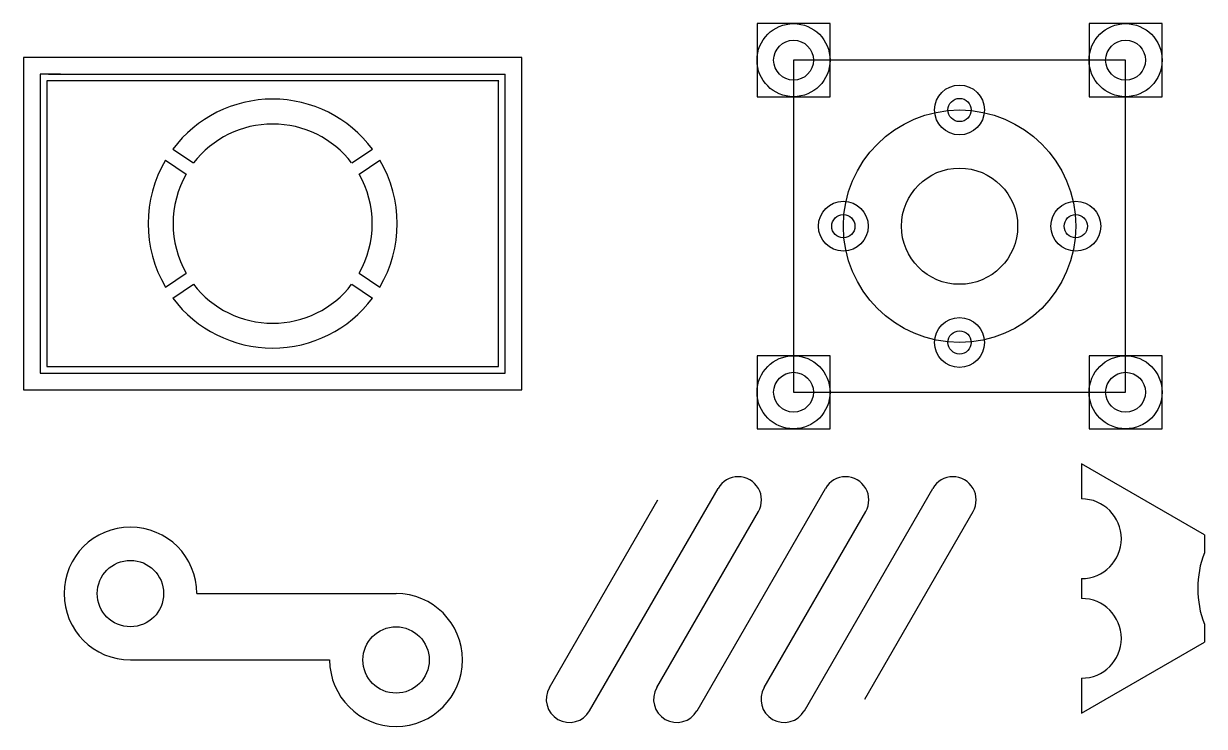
# Model space of a CAD drawing. Header units: millimetres. Extents: x 18 to 373, y 10 to 222.
import ezdxf

# ---------------------------------------------------------------- set-up
doc = ezdxf.new("R2010")
doc.units = ezdxf.units.MM

msp = doc.modelspace()

# ---------------------------------------------------------------- linework, layer by layer
for p, q in [((249.62, 222.02), (238.62, 222.02)), ((238.62, 222.02), (238.62, 200.02)), ((260.62, 222.02), (249.62, 222.02)), ((260.62, 200.02), (260.62, 222.02)), ((349.62, 222.02), (338.62, 222.02)), ((338.62, 222.02), (338.62, 200.02)), ((360.62, 222.02), (349.62, 222.02)), ((360.62, 200.02), (360.62, 222.02)), ((167.75, 211.79), (17.75, 211.79)), ((17.75, 211.79), (17.75, 111.79)), ((162.75, 211.79), (17.75, 211.79)), ((167.75, 211.79), (164.15, 211.79)), ((167.75, 111.79), (167.75, 211.79)), ((349.62, 211.02), (249.62, 211.02)), ((249.62, 211.02), (249.62, 111.02)), ((349.62, 111.02), (349.62, 211.02)), ((22.75, 206.79), (22.75, 116.79)), ((28.86, 206.79), (22.75, 206.79)), ((25.25, 206.79), (162.75, 206.79)), ((162.75, 116.79), (162.75, 206.79)), ((24.75, 204.79), (24.75, 118.79)), ((160.86, 204.79), (24.75, 204.79)), ((160.75, 118.79), (160.75, 204.79)), ((160.75, 204.72), (160.86, 204.79)), ((238.62, 200.02), (260.62, 200.02)), ((338.62, 200.02), (360.62, 200.02)), ((62.71, 184.23), (68.96, 180.06)), ((116.55, 180.06), (122.8, 184.23)), ((60.49, 180.9), (66.74, 176.73)), ((118.77, 176.73), (125.02, 180.9)), ((60.49, 142.68), (66.74, 146.85)), ((118.77, 146.85), (125.02, 142.68)), ((62.71, 139.36), (68.96, 143.52)), ((116.55, 143.52), (122.8, 139.36)), ((249.62, 122.02), (238.62, 122.02)), ((238.62, 122.02), (238.62, 100.02)), ((260.62, 122.02), (249.62, 122.02)), ((260.62, 100.02), (260.62, 122.02)), ((349.62, 122.02), (338.62, 122.02)), ((338.62, 122.02), (338.62, 100.02)), ((360.62, 122.02), (349.62, 122.02)), ((360.62, 100.02), (360.62, 122.02)), ((24.75, 118.79), (160.75, 118.79)), ((22.75, 116.79), (162.75, 116.79)), ((17.75, 111.79), (167.75, 111.79)), ((249.62, 111.02), (349.62, 111.02)), ((238.62, 100.02), (260.62, 100.02)), ((338.62, 100.02), (360.62, 100.02)), ((336.35, 89.44), (336.35, 78.91)), ((373.35, 68.07), (336.35, 89.44)), ((188.21, 15.08), (226.9, 82.08)), ((220.55, 15.08), (259.23, 82.08)), ((252.88, 15.08), (291.56, 82.08)), ((176.09, 22.08), (208.71, 78.58)), ((208.42, 22.08), (239.02, 75.08)), ((240.75, 22.08), (271.35, 75.08)), ((271.06, 18.58), (303.68, 75.08)), ((373.35, 68.07), (373.35, 62.68)), ((336.35, 54.91), (336.35, 48.91)), ((69.92, 50.4), (129.92, 50.4)), ((373.35, 41.14), (373.35, 35.74)), ((336.35, 14.38), (373.35, 35.74)), ((49.92, 30.4), (109.92, 30.4)), ((336.35, 24.91), (336.35, 14.38))]:
    msp.add_line(p, q)
for centre, radius in [((249.62, 211.02), 11), ((349.62, 211.02), 11), ((249.62, 211.02), 6), ((349.62, 211.02), 6), ((299.62, 196.02), 7.5), ((299.62, 196.02), 3.5), ((299.62, 161.02), 35), ((299.62, 161.02), 17.5), ((264.62, 161.02), 7.5), ((334.62, 161.02), 7.5), ((264.62, 161.02), 3.5), ((334.62, 161.02), 3.5), ((299.62, 126.02), 7.5), ((299.62, 126.02), 3.5), ((249.62, 111.02), 11), ((349.62, 111.02), 11), ((249.62, 111.02), 6), ((349.62, 111.02), 6), ((49.92, 50.4), 10), ((129.92, 30.4), 10)]:
    msp.add_circle(centre, radius)
for centre, radius, start, end in [((92.75, 161.79), 37.5, 36.7473, 143.2527), ((92.75, 161.79), 30, 37.5126, 142.4874), ((92.75, 161.79), 37.5, 149.3672, 210.6328), ((92.75, 161.79), 37.5, 329.3672, 30.6328), ((92.75, 161.79), 30, 150.1325, 209.8675), ((92.75, 161.79), 30, 330.1325, 29.8675), ((92.75, 161.79), 30, 217.5126, 322.4874), ((92.75, 161.79), 37.5, 216.7473, 323.2527), ((232.96, 78.58), 7, 330, 150), ((265.29, 78.58), 7, 330, 150), ((297.62, 78.58), 7, 330, 150), ((336.35, 66.91), 12, 270, 90), ((49.92, 50.4), 20, 0, 270), ((401.35, 51.91), 30, 158.9605, 201.0395), ((129.92, 30.4), 20, 180, 90), ((336.35, 36.91), 12, 270, 90), ((182.15, 18.58), 7, 150, 330), ((214.48, 18.58), 7, 150, 330), ((246.81, 18.58), 7, 150, 330)]:
    msp.add_arc(centre, radius, start, end)

doc.saveas('drawing.dxf')
